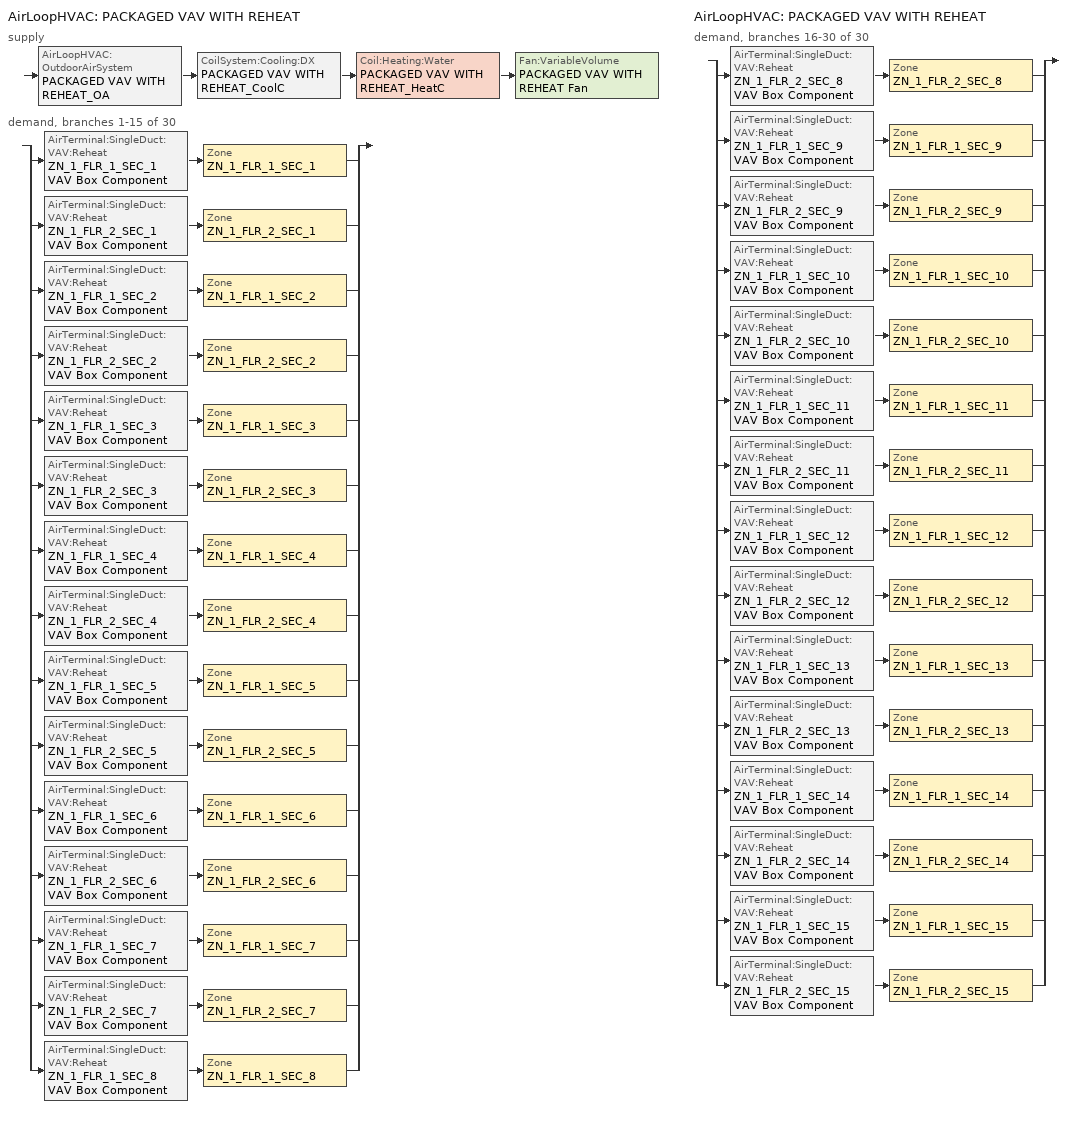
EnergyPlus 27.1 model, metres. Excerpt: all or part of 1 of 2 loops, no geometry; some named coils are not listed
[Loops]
AirLoopHVAC 'PACKAGED VAV WITH REHEAT'
 supply: AirLoopHVAC:OutdoorAirSystem 'PACKAGED VAV WITH REHEAT_OA' > CoilSystem:Cooling:DX 'PACKAGED VAV WITH REHEAT_CoolC' > Coil:Heating:Water 'PACKAGED VAV WITH REHEAT_HeatC' > Fan:VariableVolume 'PACKAGED VAV WITH REHEAT Fan'
 demand, branches 1-15 of 30: split
  | AirTerminal:SingleDuct:VAV:Reheat 'ZN_1_FLR_1_SEC_1 VAV Box Component' > Zone 'ZN_1_FLR_1_SEC_1'
  | AirTerminal:SingleDuct:VAV:Reheat 'ZN_1_FLR_2_SEC_1 VAV Box Component' > Zone 'ZN_1_FLR_2_SEC_1'
  | AirTerminal:SingleDuct:VAV:Reheat 'ZN_1_FLR_1_SEC_2 VAV Box Component' > Zone 'ZN_1_FLR_1_SEC_2'
  | AirTerminal:SingleDuct:VAV:Reheat 'ZN_1_FLR_2_SEC_2 VAV Box Component' > Zone 'ZN_1_FLR_2_SEC_2'
  | AirTerminal:SingleDuct:VAV:Reheat 'ZN_1_FLR_1_SEC_3 VAV Box Component' > Zone 'ZN_1_FLR_1_SEC_3'
  | AirTerminal:SingleDuct:VAV:Reheat 'ZN_1_FLR_2_SEC_3 VAV Box Component' > Zone 'ZN_1_FLR_2_SEC_3'
  | AirTerminal:SingleDuct:VAV:Reheat 'ZN_1_FLR_1_SEC_4 VAV Box Component' > Zone 'ZN_1_FLR_1_SEC_4'
  | AirTerminal:SingleDuct:VAV:Reheat 'ZN_1_FLR_2_SEC_4 VAV Box Component' > Zone 'ZN_1_FLR_2_SEC_4'
  | AirTerminal:SingleDuct:VAV:Reheat 'ZN_1_FLR_1_SEC_5 VAV Box Component' > Zone 'ZN_1_FLR_1_SEC_5'
  | AirTerminal:SingleDuct:VAV:Reheat 'ZN_1_FLR_2_SEC_5 VAV Box Component' > Zone 'ZN_1_FLR_2_SEC_5'
  | AirTerminal:SingleDuct:VAV:Reheat 'ZN_1_FLR_1_SEC_6 VAV Box Component' > Zone 'ZN_1_FLR_1_SEC_6'
  | AirTerminal:SingleDuct:VAV:Reheat 'ZN_1_FLR_2_SEC_6 VAV Box Component' > Zone 'ZN_1_FLR_2_SEC_6'
  | AirTerminal:SingleDuct:VAV:Reheat 'ZN_1_FLR_1_SEC_7 VAV Box Component' > Zone 'ZN_1_FLR_1_SEC_7'
  | AirTerminal:SingleDuct:VAV:Reheat 'ZN_1_FLR_2_SEC_7 VAV Box Component' > Zone 'ZN_1_FLR_2_SEC_7'
  | AirTerminal:SingleDuct:VAV:Reheat 'ZN_1_FLR_1_SEC_8 VAV Box Component' > Zone 'ZN_1_FLR_1_SEC_8'
AirLoopHVAC 'PACKAGED VAV WITH REHEAT'
 demand, branches 16-30 of 30: split
  | AirTerminal:SingleDuct:VAV:Reheat 'ZN_1_FLR_2_SEC_8 VAV Box Component' > Zone 'ZN_1_FLR_2_SEC_8'
  | AirTerminal:SingleDuct:VAV:Reheat 'ZN_1_FLR_1_SEC_9 VAV Box Component' > Zone 'ZN_1_FLR_1_SEC_9'
  | AirTerminal:SingleDuct:VAV:Reheat 'ZN_1_FLR_2_SEC_9 VAV Box Component' > Zone 'ZN_1_FLR_2_SEC_9'
  | AirTerminal:SingleDuct:VAV:Reheat 'ZN_1_FLR_1_SEC_10 VAV Box Component' > Zone 'ZN_1_FLR_1_SEC_10'
  | AirTerminal:SingleDuct:VAV:Reheat 'ZN_1_FLR_2_SEC_10 VAV Box Component' > Zone 'ZN_1_FLR_2_SEC_10'
  | AirTerminal:SingleDuct:VAV:Reheat 'ZN_1_FLR_1_SEC_11 VAV Box Component' > Zone 'ZN_1_FLR_1_SEC_11'
  | AirTerminal:SingleDuct:VAV:Reheat 'ZN_1_FLR_2_SEC_11 VAV Box Component' > Zone 'ZN_1_FLR_2_SEC_11'
  | AirTerminal:SingleDuct:VAV:Reheat 'ZN_1_FLR_1_SEC_12 VAV Box Component' > Zone 'ZN_1_FLR_1_SEC_12'
  | AirTerminal:SingleDuct:VAV:Reheat 'ZN_1_FLR_2_SEC_12 VAV Box Component' > Zone 'ZN_1_FLR_2_SEC_12'
  | AirTerminal:SingleDuct:VAV:Reheat 'ZN_1_FLR_1_SEC_13 VAV Box Component' > Zone 'ZN_1_FLR_1_SEC_13'
  | AirTerminal:SingleDuct:VAV:Reheat 'ZN_1_FLR_2_SEC_13 VAV Box Component' > Zone 'ZN_1_FLR_2_SEC_13'
  | AirTerminal:SingleDuct:VAV:Reheat 'ZN_1_FLR_1_SEC_14 VAV Box Component' > Zone 'ZN_1_FLR_1_SEC_14'
  | AirTerminal:SingleDuct:VAV:Reheat 'ZN_1_FLR_2_SEC_14 VAV Box Component' > Zone 'ZN_1_FLR_2_SEC_14'
  | AirTerminal:SingleDuct:VAV:Reheat 'ZN_1_FLR_1_SEC_15 VAV Box Component' > Zone 'ZN_1_FLR_1_SEC_15'
  | AirTerminal:SingleDuct:VAV:Reheat 'ZN_1_FLR_2_SEC_15 VAV Box Component' > Zone 'ZN_1_FLR_2_SEC_15'
[Construction]
ASHRAE 90.1-2004_Sec 5.5-5_Unheated_Ext-slab: MAT-CC05 8 HW CONCRETE, CP02 CARPET PAD
[ComponentCost:LineItem]
Name | Line Item Type | Item | Cost per Area {$/m2} | Cost per Each {$} | Quantity | Cost per Unit of Output Capacity {$/kW}
ext-slab:ASHRAE 90.1-2004_Sec 5.5-5_Unheated_Ext-slab | Construction | ASHRAE 90.1-2004_Sec 5.5-5_Unheated_Ext-slab | 560.787
exposed-floor:ASHRAE 90.1-2004_Sec 5.5-5_Mass_ExposedFloor | Construction | ASHRAE 90.1-2004_Sec 5.5-5_Mass_ExposedFloor | 34.6727
attic-floor:ASHRAE 90.1-2004_Sec 5.5-5_Attic Floor_AtticFloor | Construction | ASHRAE 90.1-2004_Sec 5.5-5_Attic Floor_AtticFloor | 15.0182
door:ASHRAE 90.1-2004_Sec 5.5-5Swinging_door | Construction | ASHRAE 90.1-2004_Sec 5.5-5Swinging_door | 1
Daylighting:ZN_1_FLR_1_SEC_1 | Daylighting:Controls | ZN_1_FLR_1_SEC_1 |  | 1 | 0
Infiltration:ZN_1_FLR_1_SEC_1 | General | ZN_1_FLR_1_SEC_1 |  | 1 | 0.0252
People:ZN_1_FLR_1_SEC_1 | General | ZN_1_FLR_1_SEC_1 |  | 1 | 1.8637
LIGHTING EQUIP:ZN_1_FLR_1_SEC_1 | Lights | ZN_1_FLR_1_SEC_1 |  |  |  | 1
ELECTRIC EQUIPMENT:ZN_1_FLR_1_SEC_1:MiscPlug | General | ZN_1_FLR_1_SEC_1 |  | 1 | 0.3746
Daylighting:ZN_1_FLR_2_SEC_1 | Daylighting:Controls | ZN_1_FLR_2_SEC_1 |  | 1 | 0
Infiltration:ZN_1_FLR_2_SEC_1 | General | ZN_1_FLR_2_SEC_1 |  | 1 | 0.0252
People:ZN_1_FLR_2_SEC_1 | General | ZN_1_FLR_2_SEC_1 |  | 1 | 1.8637
LIGHTING EQUIP:ZN_1_FLR_2_SEC_1 | Lights | ZN_1_FLR_2_SEC_1 |  |  |  | 1
ELECTRIC EQUIPMENT:ZN_1_FLR_2_SEC_1:MiscPlug | General | ZN_1_FLR_2_SEC_1 |  | 1 | 0.3746
Daylighting:ZN_1_FLR_1_SEC_2 | Daylighting:Controls | ZN_1_FLR_1_SEC_2 |  | 1 | 0
Infiltration:ZN_1_FLR_1_SEC_2 | General | ZN_1_FLR_1_SEC_2 |  | 1 | 0.0362
People:ZN_1_FLR_1_SEC_2 | General | ZN_1_FLR_1_SEC_2 |  | 1 | 2.6803
LIGHTING EQUIP:ZN_1_FLR_1_SEC_2 | Lights | ZN_1_FLR_1_SEC_2 |  |  |  | 1
ELECTRIC EQUIPMENT:ZN_1_FLR_1_SEC_2:MiscPlug | General | ZN_1_FLR_1_SEC_2 |  | 1 | 0.5388
Daylighting:ZN_1_FLR_2_SEC_2 | Daylighting:Controls | ZN_1_FLR_2_SEC_2 |  | 1 | 0
Infiltration:ZN_1_FLR_2_SEC_2 | General | ZN_1_FLR_2_SEC_2 |  | 1 | 0.0362
People:ZN_1_FLR_2_SEC_2 | General | ZN_1_FLR_2_SEC_2 |  | 1 | 2.6803
LIGHTING EQUIP:ZN_1_FLR_2_SEC_2 | Lights | ZN_1_FLR_2_SEC_2 |  |  |  | 1
ELECTRIC EQUIPMENT:ZN_1_FLR_2_SEC_2:MiscPlug | General | ZN_1_FLR_2_SEC_2 |  | 1 | 0.5388
Daylighting:ZN_1_FLR_1_SEC_3 | Daylighting:Controls | ZN_1_FLR_1_SEC_3 |  | 1 | 0
Infiltration:ZN_1_FLR_1_SEC_3 | General | ZN_1_FLR_1_SEC_3 |  | 1 | 0.0351
People:ZN_1_FLR_1_SEC_3 | General | ZN_1_FLR_1_SEC_3 |  | 1 | 2.6035
LIGHTING EQUIP:ZN_1_FLR_1_SEC_3 | Lights | ZN_1_FLR_1_SEC_3 |  |  |  | 1
ELECTRIC EQUIPMENT:ZN_1_FLR_1_SEC_3:MiscPlug | General | ZN_1_FLR_1_SEC_3 |  | 1 | 0.5234
Daylighting:ZN_1_FLR_2_SEC_3 | Daylighting:Controls | ZN_1_FLR_2_SEC_3 |  | 1 | 0
Infiltration:ZN_1_FLR_2_SEC_3 | General | ZN_1_FLR_2_SEC_3 |  | 1 | 0.0351
People:ZN_1_FLR_2_SEC_3 | General | ZN_1_FLR_2_SEC_3 |  | 1 | 2.6035
LIGHTING EQUIP:ZN_1_FLR_2_SEC_3 | Lights | ZN_1_FLR_2_SEC_3 |  |  |  | 1
ELECTRIC EQUIPMENT:ZN_1_FLR_2_SEC_3:MiscPlug | General | ZN_1_FLR_2_SEC_3 |  | 1 | 0.5234
Daylighting:ZN_1_FLR_1_SEC_4 | Daylighting:Controls | ZN_1_FLR_1_SEC_4 |  | 1 | 0
Infiltration:ZN_1_FLR_1_SEC_4 | General | ZN_1_FLR_1_SEC_4 |  | 1 | 0.0362
People:ZN_1_FLR_1_SEC_4 | General | ZN_1_FLR_1_SEC_4 |  | 1 | 2.6803
LIGHTING EQUIP:ZN_1_FLR_1_SEC_4 | Lights | ZN_1_FLR_1_SEC_4 |  |  |  | 1
ELECTRIC EQUIPMENT:ZN_1_FLR_1_SEC_4:MiscPlug | General | ZN_1_FLR_1_SEC_4 |  | 1 | 0.5388
Daylighting:ZN_1_FLR_2_SEC_4 | Daylighting:Controls | ZN_1_FLR_2_SEC_4 |  | 1 | 0
Infiltration:ZN_1_FLR_2_SEC_4 | General | ZN_1_FLR_2_SEC_4 |  | 1 | 0.0362
People:ZN_1_FLR_2_SEC_4 | General | ZN_1_FLR_2_SEC_4 |  | 1 | 2.6803
LIGHTING EQUIP:ZN_1_FLR_2_SEC_4 | Lights | ZN_1_FLR_2_SEC_4 |  |  |  | 1
ELECTRIC EQUIPMENT:ZN_1_FLR_2_SEC_4:MiscPlug | General | ZN_1_FLR_2_SEC_4 |  | 1 | 0.5388
Daylighting:ZN_1_FLR_1_SEC_5 | Daylighting:Controls | ZN_1_FLR_1_SEC_5 |  | 1 | 0
Infiltration:ZN_1_FLR_1_SEC_5 | General | ZN_1_FLR_1_SEC_5 |  | 1 | 0.0252
People:ZN_1_FLR_1_SEC_5 | General | ZN_1_FLR_1_SEC_5 |  | 1 | 1.8637
LIGHTING EQUIP:ZN_1_FLR_1_SEC_5 | Lights | ZN_1_FLR_1_SEC_5 |  |  |  | 1
ELECTRIC EQUIPMENT:ZN_1_FLR_1_SEC_5:MiscPlug | General | ZN_1_FLR_1_SEC_5 |  | 1 | 0.3746
Daylighting:ZN_1_FLR_2_SEC_5 | Daylighting:Controls | ZN_1_FLR_2_SEC_5 |  | 1 | 0
Infiltration:ZN_1_FLR_2_SEC_5 | General | ZN_1_FLR_2_SEC_5 |  | 1 | 0.0252
People:ZN_1_FLR_2_SEC_5 | General | ZN_1_FLR_2_SEC_5 |  | 1 | 1.8637
LIGHTING EQUIP:ZN_1_FLR_2_SEC_5 | Lights | ZN_1_FLR_2_SEC_5 |  |  |  | 1
ELECTRIC EQUIPMENT:ZN_1_FLR_2_SEC_5:MiscPlug | General | ZN_1_FLR_2_SEC_5 |  | 1 | 0.3746
Daylighting:ZN_1_FLR_1_SEC_6 | Daylighting:Controls | ZN_1_FLR_1_SEC_6 |  | 1 | 0
Infiltration:ZN_1_FLR_1_SEC_6 | General | ZN_1_FLR_1_SEC_6 |  | 1 | 0.0855
People:ZN_1_FLR_1_SEC_6 | General | ZN_1_FLR_1_SEC_6 |  | 1 | 6.3309
LIGHTING EQUIP:ZN_1_FLR_1_SEC_6 | Lights | ZN_1_FLR_1_SEC_6 |  |  |  | 1
ELECTRIC EQUIPMENT:ZN_1_FLR_1_SEC_6:MiscPlug | General | ZN_1_FLR_1_SEC_6 |  | 1 | 1.2727
Daylighting:ZN_1_FLR_2_SEC_6 | Daylighting:Controls | ZN_1_FLR_2_SEC_6 |  | 1 | 0
Infiltration:ZN_1_FLR_2_SEC_6 | General | ZN_1_FLR_2_SEC_6 |  | 1 | 0.0855
People:ZN_1_FLR_2_SEC_6 | General | ZN_1_FLR_2_SEC_6 |  | 1 | 6.3309
LIGHTING EQUIP:ZN_1_FLR_2_SEC_6 | Lights | ZN_1_FLR_2_SEC_6 |  |  |  | 1
ELECTRIC EQUIPMENT:ZN_1_FLR_2_SEC_6:MiscPlug | General | ZN_1_FLR_2_SEC_6 |  | 1 | 1.2727
Daylighting:ZN_1_FLR_1_SEC_7 | Daylighting:Controls | ZN_1_FLR_1_SEC_7 |  | 1 | 0
Infiltration:ZN_1_FLR_1_SEC_7 | General | ZN_1_FLR_1_SEC_7 |  | 1 | 0.0252
People:ZN_1_FLR_1_SEC_7 | General | ZN_1_FLR_1_SEC_7 |  | 1 | 1.8637
LIGHTING EQUIP:ZN_1_FLR_1_SEC_7 | Lights | ZN_1_FLR_1_SEC_7 |  |  |  | 1
ELECTRIC EQUIPMENT:ZN_1_FLR_1_SEC_7:MiscPlug | General | ZN_1_FLR_1_SEC_7 |  | 1 | 0.3746
Daylighting:ZN_1_FLR_2_SEC_7 | Daylighting:Controls | ZN_1_FLR_2_SEC_7 |  | 1 | 0
Infiltration:ZN_1_FLR_2_SEC_7 | General | ZN_1_FLR_2_SEC_7 |  | 1 | 0.0252
People:ZN_1_FLR_2_SEC_7 | General | ZN_1_FLR_2_SEC_7 |  | 1 | 1.8637
LIGHTING EQUIP:ZN_1_FLR_2_SEC_7 | Lights | ZN_1_FLR_2_SEC_7 |  |  |  | 1
ELECTRIC EQUIPMENT:ZN_1_FLR_2_SEC_7:MiscPlug | General | ZN_1_FLR_2_SEC_7 |  | 1 | 0.3746
Daylighting:ZN_1_FLR_1_SEC_8 | Daylighting:Controls | ZN_1_FLR_1_SEC_8 |  | 1 | 0
Infiltration:ZN_1_FLR_1_SEC_8 | General | ZN_1_FLR_1_SEC_8 |  | 1 | 0.0362
People:ZN_1_FLR_1_SEC_8 | General | ZN_1_FLR_1_SEC_8 |  | 1 | 2.6803
LIGHTING EQUIP:ZN_1_FLR_1_SEC_8 | Lights | ZN_1_FLR_1_SEC_8 |  |  |  | 1
ELECTRIC EQUIPMENT:ZN_1_FLR_1_SEC_8:MiscPlug | General | ZN_1_FLR_1_SEC_8 |  | 1 | 0.5388
Daylighting:ZN_1_FLR_2_SEC_8 | Daylighting:Controls | ZN_1_FLR_2_SEC_8 |  | 1 | 0
Infiltration:ZN_1_FLR_2_SEC_8 | General | ZN_1_FLR_2_SEC_8 |  | 1 | 0.0362
People:ZN_1_FLR_2_SEC_8 | General | ZN_1_FLR_2_SEC_8 |  | 1 | 2.6803
LIGHTING EQUIP:ZN_1_FLR_2_SEC_8 | Lights | ZN_1_FLR_2_SEC_8 |  |  |  | 1
ELECTRIC EQUIPMENT:ZN_1_FLR_2_SEC_8:MiscPlug | General | ZN_1_FLR_2_SEC_8 |  | 1 | 0.5388
Daylighting:ZN_1_FLR_1_SEC_9 | Daylighting:Controls | ZN_1_FLR_1_SEC_9 |  | 1 | 0
Infiltration:ZN_1_FLR_1_SEC_9 | General | ZN_1_FLR_1_SEC_9 |  | 1 | 0.0351
People:ZN_1_FLR_1_SEC_9 | General | ZN_1_FLR_1_SEC_9 |  | 1 | 2.6035
LIGHTING EQUIP:ZN_1_FLR_1_SEC_9 | Lights | ZN_1_FLR_1_SEC_9 |  |  |  | 1
ELECTRIC EQUIPMENT:ZN_1_FLR_1_SEC_9:MiscPlug | General | ZN_1_FLR_1_SEC_9 |  | 1 | 0.5234
Daylighting:ZN_1_FLR_2_SEC_9 | Daylighting:Controls | ZN_1_FLR_2_SEC_9 |  | 1 | 0
Infiltration:ZN_1_FLR_2_SEC_9 | General | ZN_1_FLR_2_SEC_9 |  | 1 | 0.0351
People:ZN_1_FLR_2_SEC_9 | General | ZN_1_FLR_2_SEC_9 |  | 1 | 2.6035
LIGHTING EQUIP:ZN_1_FLR_2_SEC_9 | Lights | ZN_1_FLR_2_SEC_9 |  |  |  | 1
ELECTRIC EQUIPMENT:ZN_1_FLR_2_SEC_9:MiscPlug | General | ZN_1_FLR_2_SEC_9 |  | 1 | 0.5234
Daylighting:ZN_1_FLR_1_SEC_10 | Daylighting:Controls | ZN_1_FLR_1_SEC_10 |  | 1 | 0
Infiltration:ZN_1_FLR_1_SEC_10 | General | ZN_1_FLR_1_SEC_10 |  | 1 | 0.0362
People:ZN_1_FLR_1_SEC_10 | General | ZN_1_FLR_1_SEC_10 |  | 1 | 2.6803
LIGHTING EQUIP:ZN_1_FLR_1_SEC_10 | Lights | ZN_1_FLR_1_SEC_10 |  |  |  | 1
ELECTRIC EQUIPMENT:ZN_1_FLR_1_SEC_10:MiscPlug | General | ZN_1_FLR_1_SEC_10 |  | 1 | 0.5388
Daylighting:ZN_1_FLR_2_SEC_10 | Daylighting:Controls | ZN_1_FLR_2_SEC_10 |  | 1 | 0
Infiltration:ZN_1_FLR_2_SEC_10 | General | ZN_1_FLR_2_SEC_10 |  | 1 | 0.0362
People:ZN_1_FLR_2_SEC_10 | General | ZN_1_FLR_2_SEC_10 |  | 1 | 2.6803
LIGHTING EQUIP:ZN_1_FLR_2_SEC_10 | Lights | ZN_1_FLR_2_SEC_10 |  |  |  | 1
ELECTRIC EQUIPMENT:ZN_1_FLR_2_SEC_10:MiscPlug | General | ZN_1_FLR_2_SEC_10 |  | 1 | 0.5388
Daylighting:ZN_1_FLR_1_SEC_11 | Daylighting:Controls | ZN_1_FLR_1_SEC_11 |  | 1 | 0
Infiltration:ZN_1_FLR_1_SEC_11 | General | ZN_1_FLR_1_SEC_11 |  | 1 | 0.0252
People:ZN_1_FLR_1_SEC_11 | General | ZN_1_FLR_1_SEC_11 |  | 1 | 1.8637
LIGHTING EQUIP:ZN_1_FLR_1_SEC_11 | Lights | ZN_1_FLR_1_SEC_11 |  |  |  | 1
ELECTRIC EQUIPMENT:ZN_1_FLR_1_SEC_11:MiscPlug | General | ZN_1_FLR_1_SEC_11 |  | 1 | 0.3746
Daylighting:ZN_1_FLR_2_SEC_11 | Daylighting:Controls | ZN_1_FLR_2_SEC_11 |  | 1 | 0
Infiltration:ZN_1_FLR_2_SEC_11 | General | ZN_1_FLR_2_SEC_11 |  | 1 | 0.0252
People:ZN_1_FLR_2_SEC_11 | General | ZN_1_FLR_2_SEC_11 |  | 1 | 1.8637
LIGHTING EQUIP:ZN_1_FLR_2_SEC_11 | Lights | ZN_1_FLR_2_SEC_11 |  |  |  | 1
ELECTRIC EQUIPMENT:ZN_1_FLR_2_SEC_11:MiscPlug | General | ZN_1_FLR_2_SEC_11 |  | 1 | 0.3746
Daylighting:ZN_1_FLR_1_SEC_12 | Daylighting:Controls | ZN_1_FLR_1_SEC_12 |  | 1 | 0
Infiltration:ZN_1_FLR_1_SEC_12 | General | ZN_1_FLR_1_SEC_12 |  | 1 | 0.0855
People:ZN_1_FLR_1_SEC_12 | General | ZN_1_FLR_1_SEC_12 |  | 1 | 6.3309
LIGHTING EQUIP:ZN_1_FLR_1_SEC_12 | Lights | ZN_1_FLR_1_SEC_12 |  |  |  | 1
ELECTRIC EQUIPMENT:ZN_1_FLR_1_SEC_12:MiscPlug | General | ZN_1_FLR_1_SEC_12 |  | 1 | 1.2727
Daylighting:ZN_1_FLR_2_SEC_12 | Daylighting:Controls | ZN_1_FLR_2_SEC_12 |  | 1 | 0
Infiltration:ZN_1_FLR_2_SEC_12 | General | ZN_1_FLR_2_SEC_12 |  | 1 | 0.0855
People:ZN_1_FLR_2_SEC_12 | General | ZN_1_FLR_2_SEC_12 |  | 1 | 6.3309
LIGHTING EQUIP:ZN_1_FLR_2_SEC_12 | Lights | ZN_1_FLR_2_SEC_12 |  |  |  | 1
ELECTRIC EQUIPMENT:ZN_1_FLR_2_SEC_12:MiscPlug | General | ZN_1_FLR_2_SEC_12 |  | 1 | 1.2727
Infiltration:ZN_1_FLR_1_SEC_13 | General | ZN_1_FLR_1_SEC_13 |  | 1 | 0.0954
People:ZN_1_FLR_1_SEC_13 | General | ZN_1_FLR_1_SEC_13 |  | 1 | 7.0708
LIGHTING EQUIP:ZN_1_FLR_1_SEC_13 | Lights | ZN_1_FLR_1_SEC_13 |  |  |  | 1
ELECTRIC EQUIPMENT:ZN_1_FLR_1_SEC_13:MiscPlug | General | ZN_1_FLR_1_SEC_13 |  | 1 | 1.4214
Infiltration:ZN_1_FLR_2_SEC_13 | General | ZN_1_FLR_2_SEC_13 |  | 1 | 0.0954
People:ZN_1_FLR_2_SEC_13 | General | ZN_1_FLR_2_SEC_13 |  | 1 | 7.0708
LIGHTING EQUIP:ZN_1_FLR_2_SEC_13 | Lights | ZN_1_FLR_2_SEC_13 |  |  |  | 1
ELECTRIC EQUIPMENT:ZN_1_FLR_2_SEC_13:MiscPlug | General | ZN_1_FLR_2_SEC_13 |  | 1 | 1.4214
Infiltration:ZN_1_FLR_1_SEC_14 | General | ZN_1_FLR_1_SEC_14 |  | 1 | 0.0087
People:ZN_1_FLR_1_SEC_14 | General | ZN_1_FLR_1_SEC_14 |  | 1 | 0.6436
LIGHTING EQUIP:ZN_1_FLR_1_SEC_14 | Lights | ZN_1_FLR_1_SEC_14 |  |  |  | 1
ELECTRIC EQUIPMENT:ZN_1_FLR_1_SEC_14:MiscPlug | General | ZN_1_FLR_1_SEC_14 |  | 1 | 0.1294
Infiltration:ZN_1_FLR_2_SEC_14 | General | ZN_1_FLR_2_SEC_14 |  | 1 | 0.0087
People:ZN_1_FLR_2_SEC_14 | General | ZN_1_FLR_2_SEC_14 |  | 1 | 0.6436
LIGHTING EQUIP:ZN_1_FLR_2_SEC_14 | Lights | ZN_1_FLR_2_SEC_14 |  |  |  | 1
ELECTRIC EQUIPMENT:ZN_1_FLR_2_SEC_14:MiscPlug | General | ZN_1_FLR_2_SEC_14 |  | 1 | 0.1294
Infiltration:ZN_1_FLR_1_SEC_15 | General | ZN_1_FLR_1_SEC_15 |  | 1 | 0.0954
People:ZN_1_FLR_1_SEC_15 | General | ZN_1_FLR_1_SEC_15 |  | 1 | 7.0708
LIGHTING EQUIP:ZN_1_FLR_1_SEC_15 | Lights | ZN_1_FLR_1_SEC_15 |  |  |  | 1
ELECTRIC EQUIPMENT:ZN_1_FLR_1_SEC_15:MiscPlug | General | ZN_1_FLR_1_SEC_15 |  | 1 | 1.4214
Infiltration:ZN_1_FLR_2_SEC_15 | General | ZN_1_FLR_2_SEC_15 |  | 1 | 0.0954
People:ZN_1_FLR_2_SEC_15 | General | ZN_1_FLR_2_SEC_15 |  | 1 | 7.0708
LIGHTING EQUIP:ZN_1_FLR_2_SEC_15 | Lights | ZN_1_FLR_2_SEC_15 |  |  |  | 1
ELECTRIC EQUIPMENT:ZN_1_FLR_2_SEC_15:MiscPlug | General | ZN_1_FLR_2_SEC_15 |  | 1 | 1.4214
[Sizing:Zone] Zone Cooling Design Supply Air Temperature Input Method=SupplyAirTemperature; Zone Cooling Design Supply Air Temperature {C}=14; Zone Heating Design Supply Air Temperature Input Method=SupplyAirTemperature; Zone Heating Design Supply Air Temperature {C}=40; Zone Cooling Design Supply Air Humidity Ratio {kgWater/kgDryAir}=0.0085; Zone Heating Design Supply Air Humidity Ratio {kgWater/kgDryAir}=0.008; Zone Heating Sizing Factor=0; Zone Cooling Sizing Factor=0; Cooling Design Air Flow Method=DesignDay; Cooling Design Air Flow Rate {m3/s}=0; Cooling Minimum Air Flow {m3/s}=0; Cooling Minimum Air Flow Fraction=0; Heating Design Air Flow Method=DesignDay; Heating Design Air Flow Rate {m3/s}=0
Name | Design Specification Outdoor Air Object
ZN_1_FLR_1_SEC_1 | SZ DSOA ZN_1_FLR_1_SEC_1
ZN_1_FLR_2_SEC_1 | SZ DSOA ZN_1_FLR_2_SEC_1
ZN_1_FLR_1_SEC_2 | SZ DSOA ZN_1_FLR_1_SEC_2
ZN_1_FLR_2_SEC_2 | SZ DSOA ZN_1_FLR_2_SEC_2
ZN_1_FLR_1_SEC_3 | SZ DSOA ZN_1_FLR_1_SEC_3
ZN_1_FLR_2_SEC_3 | SZ DSOA ZN_1_FLR_2_SEC_3
ZN_1_FLR_1_SEC_4 | SZ DSOA ZN_1_FLR_1_SEC_4
ZN_1_FLR_2_SEC_4 | SZ DSOA ZN_1_FLR_2_SEC_4
ZN_1_FLR_1_SEC_5 | SZ DSOA ZN_1_FLR_1_SEC_5
ZN_1_FLR_2_SEC_5 | SZ DSOA ZN_1_FLR_2_SEC_5
ZN_1_FLR_1_SEC_6 | SZ DSOA ZN_1_FLR_1_SEC_6
ZN_1_FLR_2_SEC_6 | SZ DSOA ZN_1_FLR_2_SEC_6
ZN_1_FLR_1_SEC_7 | SZ DSOA ZN_1_FLR_1_SEC_7
ZN_1_FLR_2_SEC_7 | SZ DSOA ZN_1_FLR_2_SEC_7
ZN_1_FLR_1_SEC_8 | SZ DSOA ZN_1_FLR_1_SEC_8
ZN_1_FLR_2_SEC_8 | SZ DSOA ZN_1_FLR_2_SEC_8
ZN_1_FLR_1_SEC_9 | SZ DSOA ZN_1_FLR_1_SEC_9
ZN_1_FLR_2_SEC_9 | SZ DSOA ZN_1_FLR_2_SEC_9
ZN_1_FLR_1_SEC_10 | SZ DSOA ZN_1_FLR_1_SEC_10
ZN_1_FLR_2_SEC_10 | SZ DSOA ZN_1_FLR_2_SEC_10
ZN_1_FLR_1_SEC_11 | SZ DSOA ZN_1_FLR_1_SEC_11
ZN_1_FLR_2_SEC_11 | SZ DSOA ZN_1_FLR_2_SEC_11
ZN_1_FLR_1_SEC_12 | SZ DSOA ZN_1_FLR_1_SEC_12
ZN_1_FLR_2_SEC_12 | SZ DSOA ZN_1_FLR_2_SEC_12
ZN_1_FLR_1_SEC_13 | SZ DSOA ZN_1_FLR_1_SEC_13
ZN_1_FLR_2_SEC_13 | SZ DSOA ZN_1_FLR_2_SEC_13
ZN_1_FLR_1_SEC_14 | SZ DSOA ZN_1_FLR_1_SEC_14
ZN_1_FLR_2_SEC_14 | SZ DSOA ZN_1_FLR_2_SEC_14
ZN_1_FLR_1_SEC_15 | SZ DSOA ZN_1_FLR_1_SEC_15
ZN_1_FLR_2_SEC_15 | SZ DSOA ZN_1_FLR_2_SEC_15
[DesignSpecification:OutdoorAir] Outdoor Air Method=Flow/Zone; Outdoor Air Flow per Zone Floor Area {m3/s-m2}=0
Name | Outdoor Air Flow per Zone {m3/s}
SZ DSOA ZN_1_FLR_1_SEC_1; SZ DSOA ZN_1_FLR_2_SEC_1; SZ DSOA ZN_1_FLR_1_SEC_5; SZ DSOA ZN_1_FLR_2_SEC_5; SZ DSOA ZN_1_FLR_1_SEC_7; SZ DSOA ZN_1_FLR_2_SEC_7; SZ DSOA ZN_1_FLR_1_SEC_11; SZ DSOA ZN_1_FLR_2_SEC_11 | 0.0186979
SZ DSOA ZN_1_FLR_1_SEC_2; SZ DSOA ZN_1_FLR_2_SEC_2; SZ DSOA ZN_1_FLR_1_SEC_4; SZ DSOA ZN_1_FLR_2_SEC_4; SZ DSOA ZN_1_FLR_1_SEC_8; SZ DSOA ZN_1_FLR_2_SEC_8; SZ DSOA ZN_1_FLR_1_SEC_10; SZ DSOA ZN_1_FLR_2_SEC_10 | 0.0268905
SZ DSOA ZN_1_FLR_1_SEC_3; SZ DSOA ZN_1_FLR_2_SEC_3; SZ DSOA ZN_1_FLR_1_SEC_9; SZ DSOA ZN_1_FLR_2_SEC_9 | 0.0261197
SZ DSOA ZN_1_FLR_1_SEC_6; SZ DSOA ZN_1_FLR_2_SEC_6; SZ DSOA ZN_1_FLR_1_SEC_12; SZ DSOA ZN_1_FLR_2_SEC_12 | 0.0635154
SZ DSOA ZN_1_FLR_1_SEC_13; SZ DSOA ZN_1_FLR_2_SEC_13; SZ DSOA ZN_1_FLR_1_SEC_15; SZ DSOA ZN_1_FLR_2_SEC_15 | 0.070939
SZ DSOA ZN_1_FLR_1_SEC_14; SZ DSOA ZN_1_FLR_2_SEC_14 | 0.00645702
[ZoneControl:Thermostat] Control Type Schedule=Dual Zone Control Type Sched
Name | Zone or ZoneList | Control 1
ZN_1_FLR_1_SEC_1 Thermostat | ZN_1_FLR_1_SEC_1 | ZN_1_FLR_1_SEC_1 DualSPSched
ZN_1_FLR_2_SEC_1 Thermostat | ZN_1_FLR_2_SEC_1 | ZN_1_FLR_2_SEC_1 DualSPSched
ZN_1_FLR_1_SEC_2 Thermostat | ZN_1_FLR_1_SEC_2 | ZN_1_FLR_1_SEC_2 DualSPSched
ZN_1_FLR_2_SEC_2 Thermostat | ZN_1_FLR_2_SEC_2 | ZN_1_FLR_2_SEC_2 DualSPSched
ZN_1_FLR_1_SEC_3 Thermostat | ZN_1_FLR_1_SEC_3 | ZN_1_FLR_1_SEC_3 DualSPSched
ZN_1_FLR_2_SEC_3 Thermostat | ZN_1_FLR_2_SEC_3 | ZN_1_FLR_2_SEC_3 DualSPSched
ZN_1_FLR_1_SEC_4 Thermostat | ZN_1_FLR_1_SEC_4 | ZN_1_FLR_1_SEC_4 DualSPSched
ZN_1_FLR_2_SEC_4 Thermostat | ZN_1_FLR_2_SEC_4 | ZN_1_FLR_2_SEC_4 DualSPSched
ZN_1_FLR_1_SEC_5 Thermostat | ZN_1_FLR_1_SEC_5 | ZN_1_FLR_1_SEC_5 DualSPSched
ZN_1_FLR_2_SEC_5 Thermostat | ZN_1_FLR_2_SEC_5 | ZN_1_FLR_2_SEC_5 DualSPSched
ZN_1_FLR_1_SEC_6 Thermostat | ZN_1_FLR_1_SEC_6 | ZN_1_FLR_1_SEC_6 DualSPSched
ZN_1_FLR_2_SEC_6 Thermostat | ZN_1_FLR_2_SEC_6 | ZN_1_FLR_2_SEC_6 DualSPSched
ZN_1_FLR_1_SEC_7 Thermostat | ZN_1_FLR_1_SEC_7 | ZN_1_FLR_1_SEC_7 DualSPSched
ZN_1_FLR_2_SEC_7 Thermostat | ZN_1_FLR_2_SEC_7 | ZN_1_FLR_2_SEC_7 DualSPSched
ZN_1_FLR_1_SEC_8 Thermostat | ZN_1_FLR_1_SEC_8 | ZN_1_FLR_1_SEC_8 DualSPSched
ZN_1_FLR_2_SEC_8 Thermostat | ZN_1_FLR_2_SEC_8 | ZN_1_FLR_2_SEC_8 DualSPSched
ZN_1_FLR_1_SEC_9 Thermostat | ZN_1_FLR_1_SEC_9 | ZN_1_FLR_1_SEC_9 DualSPSched
ZN_1_FLR_2_SEC_9 Thermostat | ZN_1_FLR_2_SEC_9 | ZN_1_FLR_2_SEC_9 DualSPSched
ZN_1_FLR_1_SEC_10 Thermostat | ZN_1_FLR_1_SEC_10 | ZN_1_FLR_1_SEC_10 DualSPSched
ZN_1_FLR_2_SEC_10 Thermostat | ZN_1_FLR_2_SEC_10 | ZN_1_FLR_2_SEC_10 DualSPSched
ZN_1_FLR_1_SEC_11 Thermostat | ZN_1_FLR_1_SEC_11 | ZN_1_FLR_1_SEC_11 DualSPSched
ZN_1_FLR_2_SEC_11 Thermostat | ZN_1_FLR_2_SEC_11 | ZN_1_FLR_2_SEC_11 DualSPSched
ZN_1_FLR_1_SEC_12 Thermostat | ZN_1_FLR_1_SEC_12 | ZN_1_FLR_1_SEC_12 DualSPSched
ZN_1_FLR_2_SEC_12 Thermostat | ZN_1_FLR_2_SEC_12 | ZN_1_FLR_2_SEC_12 DualSPSched
ZN_1_FLR_1_SEC_13 Thermostat | ZN_1_FLR_1_SEC_13 | ZN_1_FLR_1_SEC_13 DualSPSched
ZN_1_FLR_2_SEC_13 Thermostat | ZN_1_FLR_2_SEC_13 | ZN_1_FLR_2_SEC_13 DualSPSched
ZN_1_FLR_1_SEC_14 Thermostat | ZN_1_FLR_1_SEC_14 | ZN_1_FLR_1_SEC_14 DualSPSched
ZN_1_FLR_2_SEC_14 Thermostat | ZN_1_FLR_2_SEC_14 | ZN_1_FLR_2_SEC_14 DualSPSched
ZN_1_FLR_1_SEC_15 Thermostat | ZN_1_FLR_1_SEC_15 | ZN_1_FLR_1_SEC_15 DualSPSched
ZN_1_FLR_2_SEC_15 Thermostat | ZN_1_FLR_2_SEC_15 | ZN_1_FLR_2_SEC_15 DualSPSched
[ThermostatSetpoint:DualSetpoint] Heating Setpoint Temperature Schedule=HtgSetP_Sch; Cooling Setpoint Temperature Schedule=ClgSetP_Sch
ZN_1_FLR_1_SEC_1 DualSPSched; ZN_1_FLR_2_SEC_1 DualSPSched; ZN_1_FLR_1_SEC_2 DualSPSched; ZN_1_FLR_2_SEC_2 DualSPSched; ZN_1_FLR_1_SEC_3 DualSPSched; ZN_1_FLR_2_SEC_3 DualSPSched; ZN_1_FLR_1_SEC_4 DualSPSched; ZN_1_FLR_2_SEC_4 DualSPSched; ZN_1_FLR_1_SEC_5 DualSPSched; ZN_1_FLR_2_SEC_5 DualSPSched; ZN_1_FLR_1_SEC_6 DualSPSched; ZN_1_FLR_2_SEC_6 DualSPSched; ZN_1_FLR_1_SEC_7 DualSPSched; ZN_1_FLR_2_SEC_7 DualSPSched; ZN_1_FLR_1_SEC_8 DualSPSched; ZN_1_FLR_2_SEC_8 DualSPSched; ZN_1_FLR_1_SEC_9 DualSPSched; ZN_1_FLR_2_SEC_9 DualSPSched; ZN_1_FLR_1_SEC_10 DualSPSched; ZN_1_FLR_2_SEC_10 DualSPSched; ZN_1_FLR_1_SEC_11 DualSPSched; ZN_1_FLR_2_SEC_11 DualSPSched; ZN_1_FLR_1_SEC_12 DualSPSched; ZN_1_FLR_2_SEC_12 DualSPSched; ZN_1_FLR_1_SEC_13 DualSPSched; ZN_1_FLR_2_SEC_13 DualSPSched; ZN_1_FLR_1_SEC_14 DualSPSched; ZN_1_FLR_2_SEC_14 DualSPSched; ZN_1_FLR_1_SEC_15 DualSPSched; ZN_1_FLR_2_SEC_15 DualSPSched
[Zone equipment]
ZN_1_FLR_1_SEC_1: ZN_1_FLR_1_SEC_1 VAV Box Component
ZN_1_FLR_2_SEC_1: ZN_1_FLR_2_SEC_1 VAV Box Component
ZN_1_FLR_1_SEC_2: ZN_1_FLR_1_SEC_2 VAV Box Component
ZN_1_FLR_2_SEC_2: ZN_1_FLR_2_SEC_2 VAV Box Component
ZN_1_FLR_1_SEC_3: ZN_1_FLR_1_SEC_3 VAV Box Component
ZN_1_FLR_2_SEC_3: ZN_1_FLR_2_SEC_3 VAV Box Component
ZN_1_FLR_1_SEC_4: ZN_1_FLR_1_SEC_4 VAV Box Component
ZN_1_FLR_2_SEC_4: ZN_1_FLR_2_SEC_4 VAV Box Component
ZN_1_FLR_1_SEC_5: ZN_1_FLR_1_SEC_5 VAV Box Component
ZN_1_FLR_2_SEC_5: ZN_1_FLR_2_SEC_5 VAV Box Component
ZN_1_FLR_1_SEC_6: ZN_1_FLR_1_SEC_6 VAV Box Component
ZN_1_FLR_2_SEC_6: ZN_1_FLR_2_SEC_6 VAV Box Component
ZN_1_FLR_1_SEC_7: ZN_1_FLR_1_SEC_7 VAV Box Component
ZN_1_FLR_2_SEC_7: ZN_1_FLR_2_SEC_7 VAV Box Component
ZN_1_FLR_1_SEC_8: ZN_1_FLR_1_SEC_8 VAV Box Component
ZN_1_FLR_2_SEC_8: ZN_1_FLR_2_SEC_8 VAV Box Component
ZN_1_FLR_1_SEC_9: ZN_1_FLR_1_SEC_9 VAV Box Component
ZN_1_FLR_2_SEC_9: ZN_1_FLR_2_SEC_9 VAV Box Component
ZN_1_FLR_1_SEC_10: ZN_1_FLR_1_SEC_10 VAV Box Component
ZN_1_FLR_2_SEC_10: ZN_1_FLR_2_SEC_10 VAV Box Component
ZN_1_FLR_1_SEC_11: ZN_1_FLR_1_SEC_11 VAV Box Component
ZN_1_FLR_2_SEC_11: ZN_1_FLR_2_SEC_11 VAV Box Component
ZN_1_FLR_1_SEC_12: ZN_1_FLR_1_SEC_12 VAV Box Component
ZN_1_FLR_2_SEC_12: ZN_1_FLR_2_SEC_12 VAV Box Component
ZN_1_FLR_1_SEC_13: ZN_1_FLR_1_SEC_13 VAV Box Component
ZN_1_FLR_2_SEC_13: ZN_1_FLR_2_SEC_13 VAV Box Component
ZN_1_FLR_1_SEC_14: ZN_1_FLR_1_SEC_14 VAV Box Component
ZN_1_FLR_2_SEC_14: ZN_1_FLR_2_SEC_14 VAV Box Component
ZN_1_FLR_1_SEC_15: ZN_1_FLR_1_SEC_15 VAV Box Component
ZN_1_FLR_2_SEC_15: ZN_1_FLR_2_SEC_15 VAV Box Component
[AirTerminal:SingleDuct:VAV:Reheat] Availability Schedule=ALWAYS_ON; Maximum Air Flow Rate {m3/s}=AUTOSIZE; Zone Minimum Air Flow Input Method=Constant; Constant Minimum Air Flow Fraction=0.3; Maximum Hot Water or Steam Flow Rate {m3/s}=AUTOSIZE; Minimum Hot Water or Steam Flow Rate {m3/s}=0; Convergence Tolerance=0.001; Damper Heating Action=Reverse
Name | Reheat Coil
ZN_1_FLR_1_SEC_1 VAV Box Component | ZN_1_FLR_1_SEC_1 VAV Box Reheat Coil
ZN_1_FLR_2_SEC_1 VAV Box Component | ZN_1_FLR_2_SEC_1 VAV Box Reheat Coil
ZN_1_FLR_1_SEC_2 VAV Box Component | ZN_1_FLR_1_SEC_2 VAV Box Reheat Coil
ZN_1_FLR_2_SEC_2 VAV Box Component | ZN_1_FLR_2_SEC_2 VAV Box Reheat Coil
ZN_1_FLR_1_SEC_3 VAV Box Component | ZN_1_FLR_1_SEC_3 VAV Box Reheat Coil
ZN_1_FLR_2_SEC_3 VAV Box Component | ZN_1_FLR_2_SEC_3 VAV Box Reheat Coil
ZN_1_FLR_1_SEC_4 VAV Box Component | ZN_1_FLR_1_SEC_4 VAV Box Reheat Coil
ZN_1_FLR_2_SEC_4 VAV Box Component | ZN_1_FLR_2_SEC_4 VAV Box Reheat Coil
ZN_1_FLR_1_SEC_5 VAV Box Component | ZN_1_FLR_1_SEC_5 VAV Box Reheat Coil
ZN_1_FLR_2_SEC_5 VAV Box Component | ZN_1_FLR_2_SEC_5 VAV Box Reheat Coil
ZN_1_FLR_1_SEC_6 VAV Box Component | ZN_1_FLR_1_SEC_6 VAV Box Reheat Coil
ZN_1_FLR_2_SEC_6 VAV Box Component | ZN_1_FLR_2_SEC_6 VAV Box Reheat Coil
ZN_1_FLR_1_SEC_7 VAV Box Component | ZN_1_FLR_1_SEC_7 VAV Box Reheat Coil
ZN_1_FLR_2_SEC_7 VAV Box Component | ZN_1_FLR_2_SEC_7 VAV Box Reheat Coil
ZN_1_FLR_1_SEC_8 VAV Box Component | ZN_1_FLR_1_SEC_8 VAV Box Reheat Coil
ZN_1_FLR_2_SEC_8 VAV Box Component | ZN_1_FLR_2_SEC_8 VAV Box Reheat Coil
ZN_1_FLR_1_SEC_9 VAV Box Component | ZN_1_FLR_1_SEC_9 VAV Box Reheat Coil
ZN_1_FLR_2_SEC_9 VAV Box Component | ZN_1_FLR_2_SEC_9 VAV Box Reheat Coil
ZN_1_FLR_1_SEC_10 VAV Box Component | ZN_1_FLR_1_SEC_10 VAV Box Reheat Coil
ZN_1_FLR_2_SEC_10 VAV Box Component | ZN_1_FLR_2_SEC_10 VAV Box Reheat Coil
ZN_1_FLR_1_SEC_11 VAV Box Component | ZN_1_FLR_1_SEC_11 VAV Box Reheat Coil
ZN_1_FLR_2_SEC_11 VAV Box Component | ZN_1_FLR_2_SEC_11 VAV Box Reheat Coil
ZN_1_FLR_1_SEC_12 VAV Box Component | ZN_1_FLR_1_SEC_12 VAV Box Reheat Coil
ZN_1_FLR_2_SEC_12 VAV Box Component | ZN_1_FLR_2_SEC_12 VAV Box Reheat Coil
ZN_1_FLR_1_SEC_13 VAV Box Component | ZN_1_FLR_1_SEC_13 VAV Box Reheat Coil
ZN_1_FLR_2_SEC_13 VAV Box Component | ZN_1_FLR_2_SEC_13 VAV Box Reheat Coil
ZN_1_FLR_1_SEC_14 VAV Box Component | ZN_1_FLR_1_SEC_14 VAV Box Reheat Coil
ZN_1_FLR_2_SEC_14 VAV Box Component | ZN_1_FLR_2_SEC_14 VAV Box Reheat Coil
ZN_1_FLR_1_SEC_15 VAV Box Component | ZN_1_FLR_1_SEC_15 VAV Box Reheat Coil
ZN_1_FLR_2_SEC_15 VAV Box Component | ZN_1_FLR_2_SEC_15 VAV Box Reheat Coil
[Coil:Heating:Water]
PACKAGED VAV WITH REHEAT_HeatC: Availability Schedule=ALWAYS_ON; U-Factor Times Area Value {W/K}=AUTOSIZE; Maximum Water Flow Rate {m3/s}=AUTOSIZE; Performance Input Method=UFactorTimesAreaAndDesignWaterFlowRate; Rated Capacity {W}=AUTOSIZE; Rated Inlet Water Temperature {C}=82.2; Rated Inlet Air Temperature {C}=16.6; Rated Outlet Water Temperature {C}=71.1; Rated Outlet Air Temperature {C}=32.2
[AirLoopHVAC]
PACKAGED VAV WITH REHEAT: Design Supply Air Flow Rate {m3/s}=AUTOSIZE
[Controller:WaterCoil]
PACKAGED VAV WITH REHEAT_HeatC_Controller: Control Variable=Temperature; Action=NORMAL; Actuator Variable=FLOW; Controller Convergence Tolerance {deltaC}=0.0001; Maximum Actuated Flow {m3/s}=AUTOSIZE; Minimum Actuated Flow {m3/s}=0
[SetpointManager:OutdoorAirReset] Control Variable=Temperature; Setpoint at Outdoor Low Temperature {C}=15.5; Outdoor Low Temperature {C}=15.5; Setpoint at Outdoor High Temperature {C}=12.8; Outdoor High Temperature {C}=21; Setpoint Node or NodeList=PACKAGED VAV WITH REHEAT Supply Equipment Outlet Node
PACKAGED VAV WITH REHEAT_CoolC SAT setpoint; PACKAGED VAV WITH REHEAT_HeatC SAT Manager
[SetpointManager:MixedAir] Control Variable=Temperature
Name | Setpoint Node or NodeList
PACKAGED VAV WITH REHEAT_CoolC SAT Manager | PACKAGED VAV WITH REHEAT_CoolC-PACKAGED VAV WITH REHEAT_HeatCNode
PACKAGED VAV WITH REHEAT_HeatC SAT Manager MA | PACKAGED VAV WITH REHEAT_HeatC-PACKAGED VAV WITH REHEAT FanNode
PACKAGED VAV WITH REHEAT_OAMixed Air Temp Manager | PACKAGED VAV WITH REHEAT_OA-PACKAGED VAV WITH REHEAT_CoolCNode
[Sizing:System]
PACKAGED VAV WITH REHEAT: Type of Load to Size On=Sensible; Design Outdoor Air Flow Rate {m3/s}=AUTOSIZE; Central Heating Maximum System Air Flow Ratio=0.3; Preheat Design Temperature {C}=7; Preheat Design Humidity Ratio {kgWater/kgDryAir}=0.008; Precool Design Temperature {C}=12.8; Precool Design Humidity Ratio {kgWater/kgDryAir}=0.008; Central Cooling Design Supply Air Temperature {C}=12.8; Central Heating Design Supply Air Temperature {C}=16.7; Type of Zone Sum to Use=NonCoincident; 100% Outdoor Air in Cooling=No; 100% Outdoor Air in Heating=No; Central Cooling Design Supply Air Humidity Ratio {kgWater/kgDryAir}=0.0085; Central Heating Design Supply Air Humidity Ratio {kgWater/kgDryAir}=0.008; Cooling Supply Air Flow Rate Method=DesignDay; Cooling Supply Air Flow Rate {m3/s}=0; Heating Supply Air Flow Rate Method=DesignDay; Heating Supply Air Flow Rate {m3/s}=0; System Outdoor Air Method=ZoneSum; Zone Maximum Outdoor Air Fraction=1; Cooling Design Capacity Method=CoolingDesignCapacity; Cooling Design Capacity {W}=autosize; Heating Design Capacity Method=HeatingDesignCapacity; Heating Design Capacity {W}=autosize; Central Cooling Capacity Control Method=OnOff
[AvailabilityManager:NightCycle]
PACKAGED VAV WITH REHEAT Availability Manager: Applicability Schedule=Always_On; Fan Schedule=HVACOperationSchd; Control Type=CycleOnAny; Thermostat Tolerance {deltaC}=1; Cycling Run Time Control Type=FixedRunTime; Cycling Run Time {s}=1800
[Controller:OutdoorAir]
PACKAGED VAV WITH REHEAT_OA_Controller: Minimum Outdoor Air Flow Rate {m3/s}=AUTOSIZE; Maximum Outdoor Air Flow Rate {m3/s}=AUTOSIZE; Economizer Control Type=FixedDryBulb; Economizer Control Action Type=ModulateFlow; Economizer Maximum Limit Dry-Bulb Temperature {C}=19; Economizer Maximum Limit Enthalpy {J/kg}=32000; Economizer Minimum Limit Dry-Bulb Temperature {C}=0; Lockout Type=NoLockout; Minimum Limit Type=FixedMinimum; Minimum Outdoor Air Schedule=MinOA_MotorizedDamper_Sched
[CoilSystem:Cooling:DX]
PACKAGED VAV WITH REHEAT_CoolC: Availability Schedule=ALWAYS_ON; Cooling Coil=PACKAGED VAV WITH REHEAT_CoolC DXCoil
[Coil:Cooling:DX:TwoSpeed]
PACKAGED VAV WITH REHEAT_CoolC DXCoil: Availability Schedule=ALWAYS_ON; High Speed Gross Rated Total Cooling Capacity {W}=AUTOSIZE; High Speed Rated Sensible Heat Ratio=AUTOSIZE; High Speed Gross Rated Cooling COP {W/W}=3; High Speed Rated Air Flow Rate {m3/s}=AUTOSIZE; Total Cooling Capacity Function of Temperature Curve=PACKAGED VAV WITH REHEAT_CoolCCarrier48TM014_12tons_CapFT; Total Cooling Capacity Function of Flow Fraction Curve=PACKAGED VAV WITH REHEAT_CoolCCarrier48TM014_12tons_FFF; Energy Input Ratio Function of Temperature Curve=PACKAGED VAV WITH REHEAT_CoolCCarrier48TM014_12tons_EIRFT; Energy Input Ratio Function of Flow Fraction Curve=PACKAGED VAV WITH REHEAT_CoolCCarrier48TM014_12tons_EIRFFF; Part Load Fraction Correlation Curve=PACKAGED VAV WITH REHEAT_CoolCIEA_HVAC_BESTEST_9ton-PLR; Low Speed Gross Rated Total Cooling Capacity {W}=AUTOSIZE; Low Speed Gross Rated Sensible Heat Ratio=0.69; Low Speed Gross Rated Cooling COP {W/W}=3; Low Speed Rated Air Flow Rate {m3/s}=AUTOSIZE; Low Speed Total Cooling Capacity Function of Temperature Curve=PACKAGED VAV WITH REHEAT_CoolCCarrier48TM014_12tons_CapFT; Low Speed Energy Input Ratio Function of Temperature Curve=PACKAGED VAV WITH REHEAT_CoolCCarrier48TM014_12tons_EIRFT
[Fan:VariableVolume]
PACKAGED VAV WITH REHEAT Fan: Availability Schedule=HVACOperationSchd; Fan Total Efficiency=0.6; Pressure Rise {Pa}=497.82; Maximum Flow Rate {m3/s}=AUTOSIZE; Fan Power Minimum Flow Rate Input Method=Fraction; Fan Power Minimum Flow Fraction=0.25; Motor Efficiency=0.9; Motor In Airstream Fraction=1; Fan Power Coefficient 1=0.350712; Fan Power Coefficient 2=0.308505; Fan Power Coefficient 3=-0.541374; Fan Power Coefficient 4=0.871988; Fan Power Coefficient 5=0
[UtilityCost:Tariff]
Name | Output Meter | Conversion Factor Choice | Demand Window Length | Monthly Charge or Variable | Group
PSI_LLF_LowLoadFactorService | Electricity:Facility | kWh | HalfHour | 15 | Comm Elect
PSI_CS_CommercialElectricService | Electricity:Facility | kWh |  | 9.4 | Comm Elect
IN_EIAMonthlyRateGas | NaturalGas:Facility | MCF |  | 0 | Comm Gas
[UtilityCost:Charge:Block] Source Variable=totalEnergy; Season=Annual; Category Variable=EnergyCharges
Name | Utility Cost Charge Block | Tariff | Block Size 1 Value or Variable | Block 1 Cost per Unit Value or Variable | Block Size 2 Value or Variable | Block 2 Cost per Unit Value or Variable | Block Size 3 Value or Variable | Block 3 Cost per Unit Value or Variable | Block Size 4 Value or Variable | Block 4 Cost per Unit Value or Variable | Block Size Multiplier Value or Variable
 | AnnualEnergyCharge | PSI_LLF_LowLoadFactorService | 300 | 0.108222 | 700 | 0.087021 | 1500 | 0.07842 | remaining | 0.05832
 | AnnualDemandBaseCharge | PSI_LLF_LowLoadFactorService | 190 | 0 | 110 | 0.051773 | remaining | 0.046965 |  |  | TotalDemand
 | AnnualEnergyCharge | PSI_CS_CommercialElectricService | 300 | 0.082409 | 700 | 0.072873 | 1500 | 0.061696 | remaining | 0.041179
[UtilityCost:Charge:Simple] Season=Annual
Name | Utility Cost Charge Simple | Tariff | Source Variable | Category Variable | Cost per Unit Value or Variable
 | FuelCostAdjustEnergyCharge | PSI_LLF_LowLoadFactorService | totalEnergy | EnergyCharges | 0.002028
 | QualPollutionControlAdjustEnergyCharge | PSI_LLF_LowLoadFactorService | totalEnergy | EnergyCharges | 0.000536
 | SoxNoxRiderAdjustEnergyCharge | PSI_LLF_LowLoadFactorService | totalEnergy | EnergyCharges | 0.001127
 | DSMRiderAdjustEnergyCharge | PSI_LLF_LowLoadFactorService | totalEnergy | EnergyCharges | -0.00037
 | PurchPowerTrackerAdjustEnergyCharge | PSI_LLF_LowLoadFactorService | totalEnergy | EnergyCharges | -3.1e-05
 | MidwestISOAdjustEnergyCharge | PSI_LLF_LowLoadFactorService | totalEnergy | EnergyCharges | -0.000216
 | CleanCoalRiderEnergyCharge | PSI_LLF_LowLoadFactorService | totalEnergy | EnergyCharges | 0.000833
 | TaxofeightPercent | PSI_LLF_LowLoadFactorService | SubTotal | Taxes | 0.08
 | FuelCostAdjustEnergyCharge | PSI_CS_CommercialElectricService | totalEnergy | EnergyCharges | 0.002028
 | QualPollutionControlAdjustEnergyCharge | PSI_CS_CommercialElectricService | totalEnergy | EnergyCharges | 0.000536
 | SoxNoxRiderAdjustEnergyCharge | PSI_CS_CommercialElectricService | totalEnergy | EnergyCharges | 0.001127
 | DSMRiderAdjustEnergyCharge | PSI_CS_CommercialElectricService | totalEnergy | EnergyCharges | 0.000021
 | PurchPowerTrackerAdjustEnergyCharge | PSI_CS_CommercialElectricService | totalEnergy | EnergyCharges | 0.000034
 | MidwestISOAdjustEnergyCharge | PSI_CS_CommercialElectricService | totalEnergy | EnergyCharges | -0.000203
 | CleanCoalRiderEnergyCharge | PSI_CS_CommercialElectricService | totalEnergy | EnergyCharges | 0.000807
 | TaxofeightPercent | PSI_CS_CommercialElectricService | SubTotal | Taxes | 0.08
 | MonthlyRateGasCharge | IN_EIAMonthlyRateGas | totalEnergy | EnergyCharges | IN_MonthlyGasRates
 | TaxofEightPercent | IN_EIAMonthlyRateGas | SubTotal | Taxes | 0.08
[UtilityCost:Qualify] Variable=TotalDemand; Threshold Value or Variable=75; Season=Annual; Threshold Test=Count
Name | Utility Cost Qualify | Tariff | Qualify Type | Number of Months
 | MinDemand75kw | PSI_LLF_LowLoadFactorService | Minimum | 12
 | MaxDemand75kw | PSI_CS_CommercialElectricService | Maximum | 1
[UtilityCost:Variable]
IN_MonthlyGasRates: Tariff=IN_EIAMonthlyRateGas; Variable Type=Dimensionless; January Value=8.22; February Value=7.51; March Value=8.97; April Value=9.01; May Value=9.16; June Value=10.44; July Value=10.32; August Value=10.13; September Value=9.2; October Value=8.18; November Value=7.83
[Schedule:Compact]
ALWAYS_ON: Through: 12/31, For: AllDays, Until: 24:00, 1
HVACOperationSchd: Through: 12/31, For: Weekdays SummerDesignDay, Until: 06:00, 0, Until: 22:00, 1, Until: 24:00, 0, For: Saturday WinterDesignDay, Until: 06:00, 0, Until: 18:00, 1, Until: 24:00, 0, For: Sunday Holidays AllOtherDays, Until: 24:00, 0
HTGSETP_SCH: Through: 12/31, For: Weekdays WinterDesignDay, Until: 06:00, 13, Until: 19:00, 21, Until: 24:00, 13, For SummerDesignDay, Until: 24:00, 13, For: Saturday, Until: 06:00, 13, Until: 13:00, 21, Until: 24:00, 13, For: Sunday Holidays AllOtherDays, Until: 24:00, 13
CLGSETP_SCH: Through: 12/31, For: Weekdays SummerDesignDay, Until: 06:00, 33, Until: 22:00, 24, Until: 24:00, 33, For: Saturday, Until: 06:00, 33, Until: 18:00, 24, Until: 24:00, 33, For WinterDesignDay, Until: 24:00, 33, For: Sunday Holidays AllOtherDays, Until: 24:00, 33
MinOA_MotorizedDamper_Sched: Through: 12/31, For: Weekdays SummerDesignDay, Until: 07:00, 0, Until: 22:00, 1, Until: 24:00, 0, For: Saturday WinterDesignDay, Until: 07:00, 0, Until: 18:00, 1, Until: 24:00, 0, For: Sunday Holidays AllOtherDays, Until: 24:00, 0
Dual Zone Control Type Sched: Through: 12/31, For: AllDays, Until: 24:00, 4
[Curve:Biquadratic] Minimum Value of x=16.5556; Maximum Value of x=22.1111; Minimum Value of y=23.7778; Maximum Value of y=47.66
Name | Coefficient1 Constant | Coefficient2 x | Coefficient3 x**2 | Coefficient4 y | Coefficient5 y**2 | Coefficient6 x*y
PACKAGED VAV WITH REHEAT_CoolCCarrier48TM014_12tons_CapFT | 1.39072 | -0.0529058 | 0.0018423 | 0.00058267 | -0.000186814 | 0.000265159
PACKAGED VAV WITH REHEAT_CoolCCarrier48TM014_12tons_EIRFT | -0.536161 | 0.105138 | -0.00172659 | 0.0149848 | 0.000659948 | -0.0017385
[Curve:Quadratic]
Name | Coefficient1 Constant | Coefficient2 x | Coefficient3 x**2 | Minimum Value of x | Maximum Value of x
PACKAGED VAV WITH REHEAT_CoolCCarrier48TM014_12tons_FFF | 0.718954 | 0.435436 | -0.154193 | 0.75 | 1.25
PACKAGED VAV WITH REHEAT_CoolCCarrier48TM014_12tons_EIRFFF | 1.19525 | -0.306138 | 0.110973 | 0.75 | 1.25
PACKAGED VAV WITH REHEAT_CoolCIEA_HVAC_BESTEST_9ton-PLR | 0.771 | 0.229 | 0 | 0 | 1
